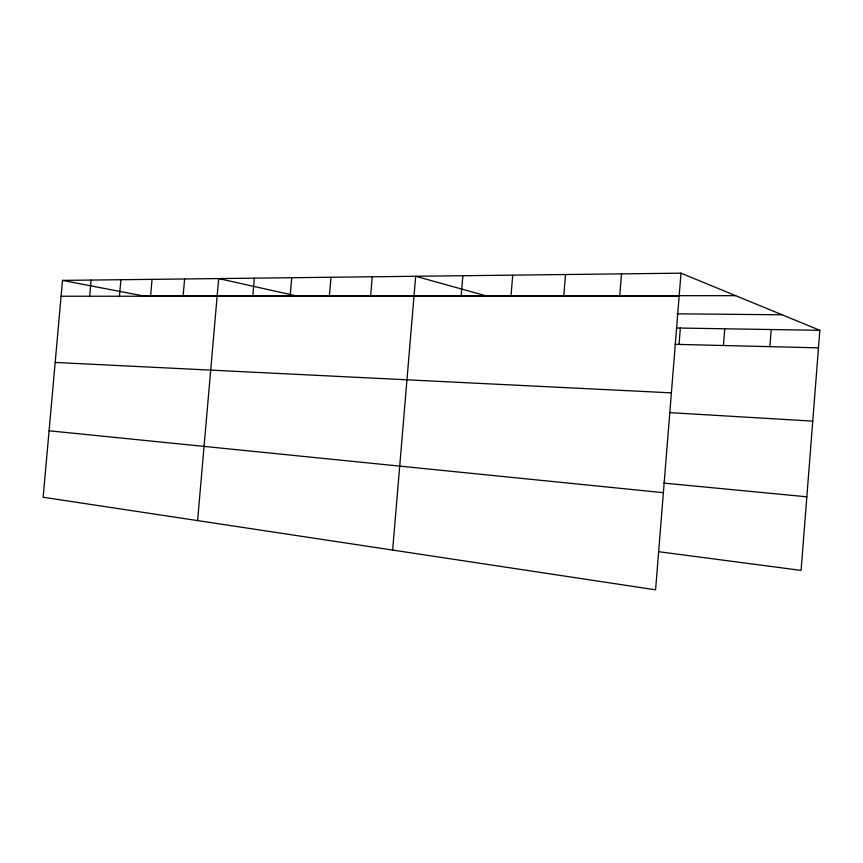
<?xml version="1.0" encoding="UTF-8"?>
<svg xmlns="http://www.w3.org/2000/svg" width="863" height="863" viewBox="0 0 863 863"><rect width="100%" height="100%" fill="white"/><g stroke="black" fill="none" stroke-linecap="round" stroke-linejoin="round"><path stroke-width="1.29" d="M680.993 273.172L655.589 589.828L43.15 497.25L62.503 280.399L680.993 273.172L819.85 330.324L801.091 570.4L658.426 551.662M723.421 345.513L724.758 328.781M769.85 346.656L771.209 329.537M619.699 296.257L621.511 273.862M679.041 344.423L680.357 328.059M510.982 296.257L512.73 275.135M563.744 296.257L565.524 274.52M370.605 296.246L372.255 276.786M392.643 550.087L415.675 276.279L485.718 295.739M461.144 296.257L462.859 275.718M252.762 296.246L254.326 278.156M290.141 296.246L291.726 277.724M329.364 296.246L330.993 277.26M150.572 296.246L152.05 279.353M183.096 296.246L184.606 278.976M197.605 520.605L218.663 278.576L295.858 295.782M89.655 296.236L91.09 280.065M119.45 296.236L120.906 279.72M735.664 295.675L142.74 295.826L62.503 280.399M61.09 296.236L679.138 296.257M676.98 313.83L782.083 314.779M676.376 327.994L819.85 330.324M675.06 344.326L818.48 347.843M55.178 362.438L671.392 392.859M669.58 412.611L812.752 421.133M663.927 483.107L806.84 496.797M49.083 430.788L663.377 492.676"/></g></svg>
